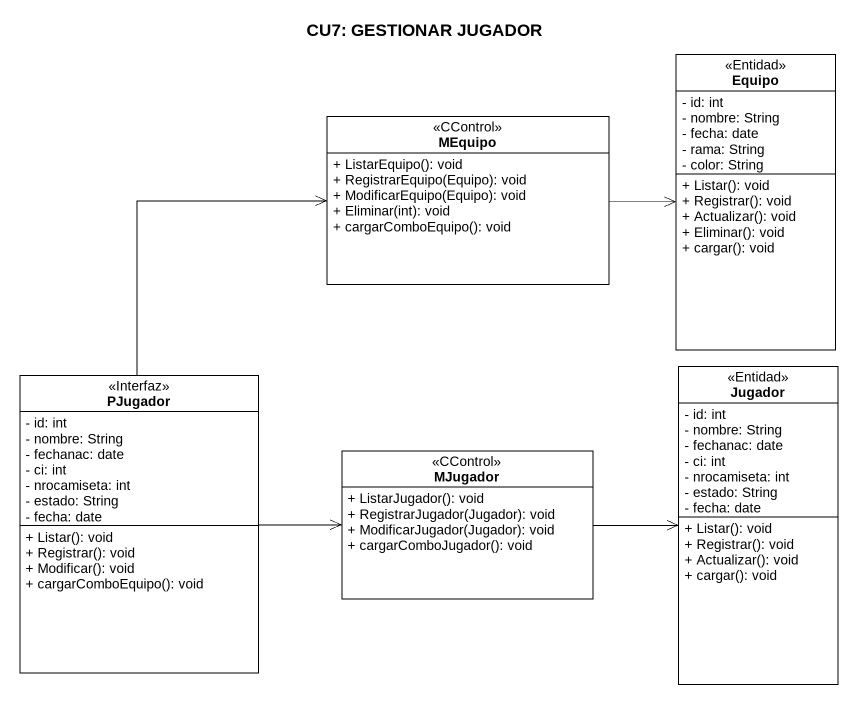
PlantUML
@startuml
title CU7: GESTIONAR JUGADOR
hide circle
hide empty members
skinparam classAttributeIconSize 0
class Equipo <<Entidad>> #FFFFFF {
  - id: int
  - nombre: String
  - fecha: date
  - rama: String
  - color: String
  + Listar(): void
  + Registrar(): void
  + Actualizar(): void
  + Eliminar(): void
  + cargar(): void
}
class MEquipo <<CControl>> #FFFFFF {
  + ListarEquipo(): void
  + RegistrarEquipo(Equipo): void
  + ModificarEquipo(Equipo): void
  + Eliminar(int): void
  + cargarComboEquipo(): void
}
class PJugador <<Interfaz>> #FFFFFF {
  - id: int
  - nombre: String
  - fechanac: date
  - ci: int
  - nrocamiseta: int
  - estado: String
  - fecha: date
  + Listar(): void
  + Registrar(): void
  + Modificar(): void
  + cargarComboEquipo(): void
}
class Jugador <<Entidad>> #FFFFFF {
  - id: int
  - nombre: String
  - fechanac: date
  - ci: int
  - nrocamiseta: int
  - estado: String
  - fecha: date
  + Listar(): void
  + Registrar(): void
  + Actualizar(): void
  + cargar(): void
}
class MJugador <<CControl>> #FFFFFF {
  + ListarJugador(): void
  + RegistrarJugador(Jugador): void
  + ModificarJugador(Jugador): void
  + cargarComboJugador(): void
}
MEquipo -right-> Equipo
PJugador -up-> MEquipo
PJugador -right-> MJugador
MJugador -right-> Jugador
@enduml
